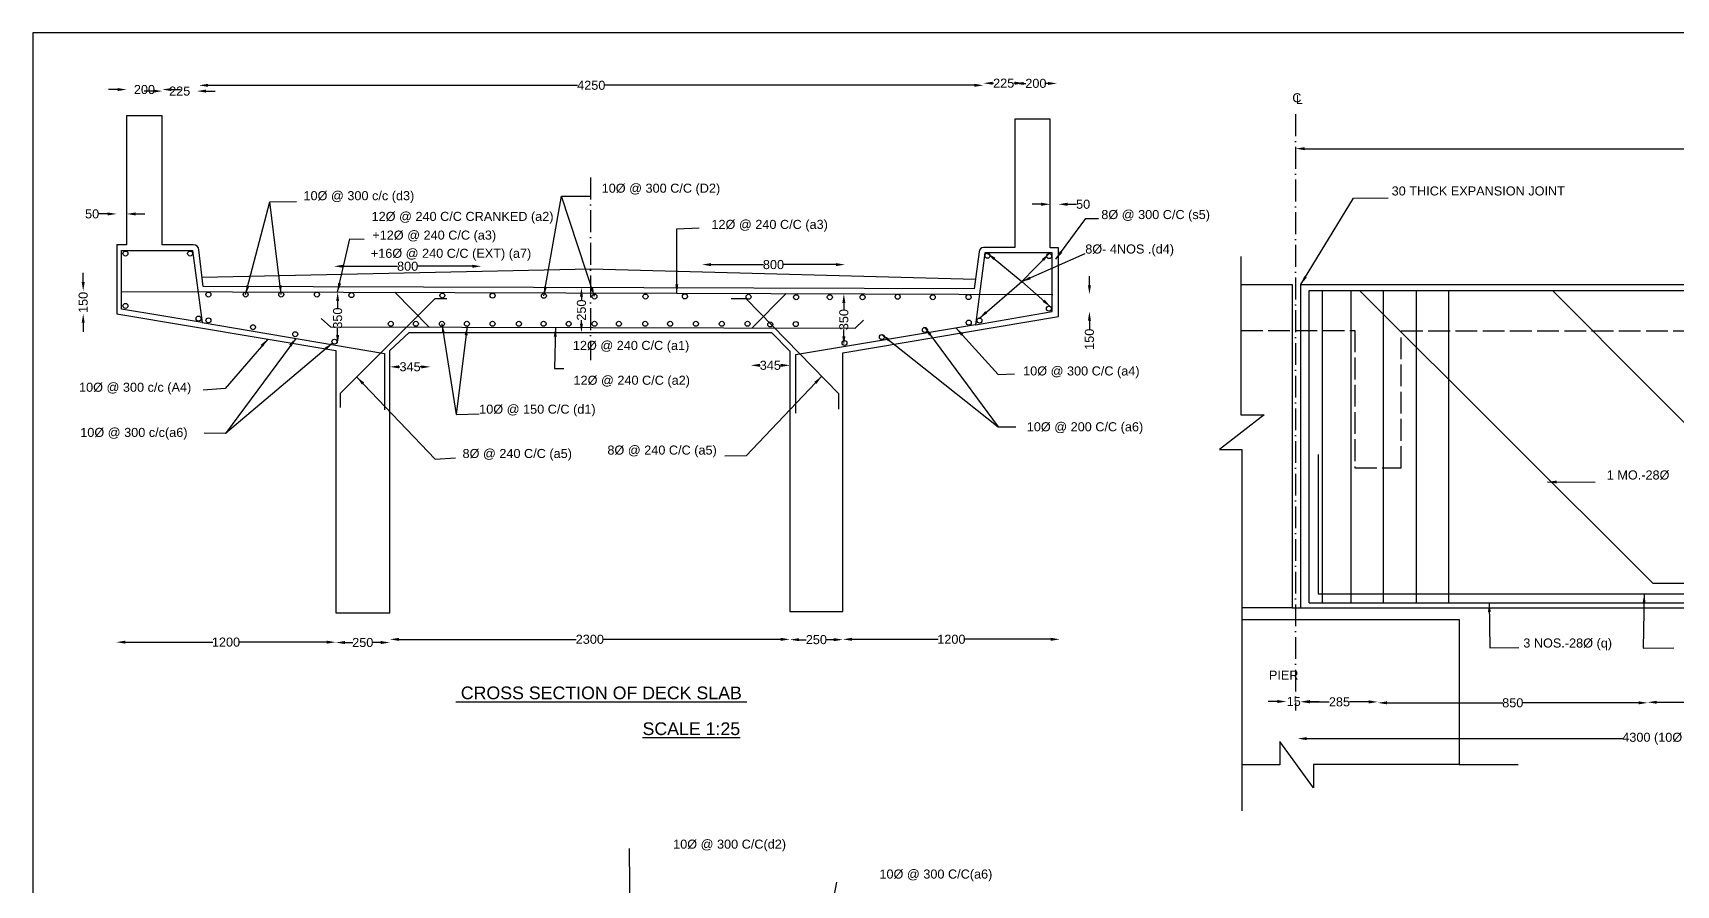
# Model space of a CAD drawing. Header units: millimetres. Extents: x -53221074 to -53151292, y 22125998 to 22211904.
# Drawn here: x -53221074 to -53212020, y 22135380 to 22140077 of the extents above; entities that cross this region are included whole.
import ezdxf

# ---------------------------------------------------------------- set-up
doc = ezdxf.new("R2010")
doc.units = ezdxf.units.MM
doc.header["$MEASUREMENT"] = 0
doc.linetypes.add('ACAD_ISO02W100', pattern=[15, 12, -3])
doc.linetypes.add('ACAD_ISO10W100', pattern=[18, 12, -3, 0, -3])
for name, color, linetype in [('DIMENSION', 7, 'Continuous'), ('DRAWING', 2, 'Continuous'), ('TEXT', 7, 'Continuous')]:
    doc.layers.add(name, color=color, linetype=linetype)
doc.styles.get("Standard").update_dxf_attribs({"font": 'arial.ttf', "height": 50})
doc.dimstyles.get("Standard").update_dxf_attribs({"dimtxt": 50, "dimasz": 50, "dimexe": 0.18, "dimexo": 0.0625, "dimgap": 0.09, "dimtad": 0, "dimdec": 0, "dimzin": 0, "dimdsep": 46, "dimtxsty": 'Standard', "dimcen": 0.09, "dimse1": 1, "dimse2": 1, "dimadec": 0, "dimazin": 0, "dimtfac": 1, "dimtdec": 0, "dimtofl": 0, "dimtmove": 0, "dimatfit": 3, "dimfxl": 1, "dimtolj": 1, "dimtzin": 0, "dimarcsym": 0})

# ---------------------------------------------------------------- blocks, each defined once
blk = doc.blocks.new('*D54')
at = {"layer": 'Defpoints', "color": 0}
for p in [(-53220360.9, 22139764.9), (-53220557.4, 22139619.8), (-53220360.9, 22139619.8)]:
    blk.add_point(p, dxfattribs=at)
at = {"layer": 'DIMENSION', "color": 0, "lineweight": -2}
for p, q in [((-53220607.4, 22139764.9), (-53220657.4, 22139764.9)), ((-53220310.9, 22139764.9), (-53220260.9, 22139764.9))]:
    blk.add_line(p, q, dxfattribs=at)
at = {"layer": 'DIMENSION', "color": 0}
for points in [[(-53220607.4, 22139773.3), (-53220607.4, 22139756.6), (-53220557.4, 22139764.9)], [(-53220310.9, 22139773.3), (-53220310.9, 22139756.6), (-53220360.9, 22139764.9)]]:
    blk.add_solid(points, dxfattribs=at)
at = {"layer": 'DIMENSION', "color": 0, "insert": (-53220459.2, 22139764.9), "char_height": 50, "attachment_point": 5}
blk.add_mtext('\\A1;200', dxfattribs=at)
blk = doc.blocks.new('*D55')
at = {"layer": 'Defpoints', "color": 0}
for p in [(-53220169.2, 22139756.3), (-53220360.9, 22138908.4), (-53220169.2, 22138900.9)]:
    blk.add_point(p, dxfattribs=at)
at = {"layer": 'DIMENSION', "color": 0, "lineweight": -2}
for p, q in [((-53220410.9, 22139756.3), (-53220460.9, 22139756.3)), ((-53220119.2, 22139756.3), (-53220069.2, 22139756.3))]:
    blk.add_line(p, q, dxfattribs=at)
at = {"layer": 'DIMENSION', "color": 0}
for points in [[(-53220410.9, 22139764.7), (-53220410.9, 22139748), (-53220360.9, 22139756.3)], [(-53220119.2, 22139764.7), (-53220119.2, 22139748), (-53220169.2, 22139756.3)]]:
    blk.add_solid(points, dxfattribs=at)
at = {"layer": 'DIMENSION', "color": 0, "insert": (-53220265.1, 22139756.3), "char_height": 50, "attachment_point": 5}
blk.add_mtext('\\A1;225', dxfattribs=at)
blk = doc.blocks.new('*D56')
at = {"layer": 'Defpoints', "color": 0}
for p in [(-53215836.2, 22139788.3), (-53215836.2, 22138893.6), (-53220158.7, 22138881)]:
    blk.add_point(p, dxfattribs=at)
at = {"layer": 'DIMENSION', "color": 0, "lineweight": -2}
for p, q in [((-53220108.7, 22139788.3), (-53218073.2, 22139788.3)), ((-53215886.2, 22139788.3), (-53217921.8, 22139788.3))]:
    blk.add_line(p, q, dxfattribs=at)
at = {"layer": 'DIMENSION', "color": 0}
for points in [[(-53220108.7, 22139796.7), (-53220108.7, 22139780), (-53220158.7, 22139788.3)], [(-53215886.2, 22139796.7), (-53215886.2, 22139780), (-53215836.2, 22139788.3)]]:
    blk.add_solid(points, dxfattribs=at)
at = {"layer": 'DIMENSION', "color": 0, "insert": (-53217997.5, 22139788.3), "char_height": 50, "attachment_point": 5}
blk.add_mtext('\\A1;4250', dxfattribs=at)
blk = doc.blocks.new('*D57')
at = {"layer": 'Defpoints', "color": 0}
for p in [(-53215614.1, 22139799.9), (-53215614.1, 22139799.9), (-53215836.2, 22139788.3)]:
    blk.add_point(p, dxfattribs=at)
at = {"layer": 'DIMENSION', "color": 0, "lineweight": -2}
for p, q in [((-53215786.2, 22139799.9), (-53215781.1, 22139799.9)), ((-53215664.1, 22139799.9), (-53215669.2, 22139799.9))]:
    blk.add_line(p, q, dxfattribs=at)
at = {"layer": 'DIMENSION', "color": 0}
for points in [[(-53215786.2, 22139808.2), (-53215786.2, 22139791.5), (-53215836.2, 22139799.9)], [(-53215664.1, 22139808.2), (-53215664.1, 22139791.5), (-53215614.1, 22139799.9)]]:
    blk.add_solid(points, dxfattribs=at)
at = {"layer": 'DIMENSION', "color": 0, "insert": (-53215725.2, 22139799.9), "char_height": 50, "attachment_point": 5}
blk.add_mtext('\\A1;225', dxfattribs=at)
blk = doc.blocks.new('*D58')
at = {"layer": 'Defpoints', "color": 0}
for p in [(-53215431.2, 22139798.7), (-53215664.3, 22139601.1), (-53215431.2, 22139602.6)]:
    blk.add_point(p, dxfattribs=at)
at = {"layer": 'DIMENSION', "color": 0, "lineweight": -2}
for p, q in [((-53215614.3, 22139798.7), (-53215603.4, 22139798.7)), ((-53215481.2, 22139798.7), (-53215492.1, 22139798.7))]:
    blk.add_line(p, q, dxfattribs=at)
at = {"layer": 'DIMENSION', "color": 0}
for points in [[(-53215614.3, 22139807), (-53215614.3, 22139790.3), (-53215664.3, 22139798.7)], [(-53215481.2, 22139807), (-53215481.2, 22139790.3), (-53215431.2, 22139798.7)]]:
    blk.add_solid(points, dxfattribs=at)
at = {"layer": 'DIMENSION', "color": 0, "insert": (-53215547.8, 22139798.7), "char_height": 50, "attachment_point": 5}
blk.add_mtext('\\A1;200', dxfattribs=at)
blk = doc.blocks.new('*D59')
at = {"layer": 'Defpoints', "color": 0}
for p in [(-53215423.2, 22139132.6), (-53215468.9, 22138892.8), (-53215423.2, 22138892.8)]:
    blk.add_point(p, dxfattribs=at)
at = {"layer": 'DIMENSION', "color": 0, "lineweight": -2}
for p, q in [((-53215518.9, 22139132.6), (-53215568.9, 22139132.6)), ((-53215373.2, 22139132.6), (-53215323.2, 22139132.6))]:
    blk.add_line(p, q, dxfattribs=at)
at = {"layer": 'DIMENSION', "color": 0}
for points in [[(-53215518.9, 22139141), (-53215518.9, 22139124.3), (-53215468.9, 22139132.6)], [(-53215373.2, 22139141), (-53215373.2, 22139124.3), (-53215423.2, 22139132.6)]]:
    blk.add_solid(points, dxfattribs=at)
at = {"layer": 'DIMENSION', "color": 0, "insert": (-53215287.4, 22139132.6), "char_height": 50, "attachment_point": 5}
blk.add_mtext('\\A1;50', dxfattribs=at)
blk = doc.blocks.new('*D60')
at = {"layer": 'Defpoints', "color": 0}
for p in [(-53215457.4, 22138635.8), (-53215457.4, 22138541.3), (-53215252.7, 22138541.3)]:
    blk.add_point(p, dxfattribs=at)
at = {"layer": 'DIMENSION', "color": 0, "lineweight": -2}
for p, q in [((-53215252.7, 22138685.8), (-53215252.7, 22138735.8)), ((-53215252.7, 22138491.3), (-53215252.7, 22138441.3))]:
    blk.add_line(p, q, dxfattribs=at)
at = {"layer": 'DIMENSION', "color": 0}
for points in [[(-53215261, 22138685.8), (-53215244.4, 22138685.8), (-53215252.7, 22138635.8)], [(-53215261, 22138491.3), (-53215244.4, 22138491.3), (-53215252.7, 22138541.3)]]:
    blk.add_solid(points, dxfattribs=at)
at = {"layer": 'DIMENSION', "color": 0, "insert": (-53215252.7, 22138388.4), "char_height": 50, "attachment_point": 5, "rotation": 90}
blk.add_mtext('\\A1;150', dxfattribs=at)
blk = doc.blocks.new('*D61')
at = {"layer": 'Defpoints', "color": 0}
for p in [(-53216605.7, 22138639.3), (-53216601.2, 22138639.3), (-53216602.1, 22138354.3)]:
    blk.add_point(p, dxfattribs=at)
at = {"layer": 'DIMENSION', "color": 0, "lineweight": -2}
for p, q in [((-53216605.7, 22138589.3), (-53216605.7, 22138552)), ((-53216605.7, 22138404.3), (-53216605.7, 22138441.6))]:
    blk.add_line(p, q, dxfattribs=at)
at = {"layer": 'DIMENSION', "color": 0}
for points in [[(-53216614, 22138589.3), (-53216597.4, 22138589.3), (-53216605.7, 22138639.3)], [(-53216614, 22138404.3), (-53216597.4, 22138404.3), (-53216605.7, 22138354.3)]]:
    blk.add_solid(points, dxfattribs=at)
at = {"layer": 'DIMENSION', "color": 0, "insert": (-53216605.7, 22138496.8), "char_height": 50, "attachment_point": 5, "rotation": 90}
blk.add_mtext('\\A1;350', dxfattribs=at)
blk = doc.blocks.new('*D62')
at = {"layer": 'Defpoints', "color": 0}
for p in [(-53217118.6, 22138249.5), (-53217118.6, 22138244.9), (-53216903, 22138253)]:
    blk.add_point(p, dxfattribs=at)
at = {"layer": 'DIMENSION', "color": 0, "lineweight": -2}
for p, q in [((-53217068.6, 22138244.9), (-53217066.3, 22138244.9)), ((-53216953, 22138244.9), (-53216955.3, 22138244.9))]:
    blk.add_line(p, q, dxfattribs=at)
at = {"layer": 'DIMENSION', "color": 0}
for points in [[(-53217068.6, 22138253.2), (-53217068.6, 22138236.5), (-53217118.6, 22138244.9)], [(-53216953, 22138253.2), (-53216953, 22138236.5), (-53216903, 22138244.9)]]:
    blk.add_solid(points, dxfattribs=at)
at = {"layer": 'DIMENSION', "color": 0, "insert": (-53217010.8, 22138244.9), "char_height": 50, "attachment_point": 5}
blk.add_mtext('\\A1;345', dxfattribs=at)
blk = doc.blocks.new('*D63')
at = {"layer": 'Defpoints', "color": 0}
for p in [(-53218054, 22138673.4), (-53218051.5, 22138673.4), (-53218054.8, 22138425.4)]:
    blk.add_point(p, dxfattribs=at)
at = {"layer": 'DIMENSION', "color": 0, "lineweight": -2}
for p, q in [((-53218051.5, 22138623.4), (-53218051.5, 22138605.1)), ((-53218051.5, 22138475.4), (-53218051.5, 22138493.8))]:
    blk.add_line(p, q, dxfattribs=at)
at = {"layer": 'DIMENSION', "color": 0}
for points in [[(-53218059.8, 22138623.4), (-53218043.2, 22138623.4), (-53218051.5, 22138673.4)], [(-53218059.8, 22138475.4), (-53218043.2, 22138475.4), (-53218051.5, 22138425.4)]]:
    blk.add_solid(points, dxfattribs=at)
at = {"layer": 'DIMENSION', "color": 0, "insert": (-53218051.5, 22138549.4), "char_height": 50, "attachment_point": 5, "rotation": 90}
blk.add_mtext('\\A1;250', dxfattribs=at)
blk = doc.blocks.new('*D64')
at = {"layer": 'Defpoints', "color": 0}
for p in [(-53217387.5, 22138800), (-53217387.5, 22138798.7), (-53216599.6, 22138802.6)]:
    blk.add_point(p, dxfattribs=at)
at = {"layer": 'DIMENSION', "color": 0, "lineweight": -2}
for p, q in [((-53217337.5, 22138800), (-53217048.8, 22138800)), ((-53216649.6, 22138800), (-53216938.3, 22138800))]:
    blk.add_line(p, q, dxfattribs=at)
at = {"layer": 'DIMENSION', "color": 0}
for points in [[(-53217337.5, 22138808.3), (-53217337.5, 22138791.7), (-53217387.5, 22138800)], [(-53216649.6, 22138808.3), (-53216649.6, 22138791.7), (-53216599.6, 22138800)]]:
    blk.add_solid(points, dxfattribs=at)
at = {"layer": 'DIMENSION', "color": 0, "insert": (-53216993.5, 22138800), "char_height": 50, "attachment_point": 5}
blk.add_mtext('\\A1;800', dxfattribs=at)
blk = doc.blocks.new('*D65')
at = {"layer": 'Defpoints', "color": 0}
for p in [(-53219107.6, 22138231.3), (-53218884, 22138236.5), (-53218884, 22138235.2)]:
    blk.add_point(p, dxfattribs=at)
at = {"layer": 'DIMENSION', "color": 0, "lineweight": -2}
for p, q in [((-53219057.6, 22138236.5), (-53219051.3, 22138236.5)), ((-53218934, 22138236.5), (-53218940.3, 22138236.5))]:
    blk.add_line(p, q, dxfattribs=at)
at = {"layer": 'DIMENSION', "color": 0}
for points in [[(-53219057.6, 22138244.8), (-53219057.6, 22138228.1), (-53219107.6, 22138236.5)], [(-53218934, 22138244.8), (-53218934, 22138228.1), (-53218884, 22138236.5)]]:
    blk.add_solid(points, dxfattribs=at)
at = {"layer": 'DIMENSION', "color": 0, "insert": (-53218995.8, 22138236.5), "char_height": 50, "attachment_point": 5}
blk.add_mtext('\\A1;345', dxfattribs=at)
blk = doc.blocks.new('*D66')
at = {"layer": 'Defpoints', "color": 0}
for p in [(-53219411.3, 22138648.6), (-53219394.8, 22138648.6), (-53219412.3, 22138361.6)]:
    blk.add_point(p, dxfattribs=at)
at = {"layer": 'DIMENSION', "color": 0, "lineweight": -2}
for p, q in [((-53219394.8, 22138598.6), (-53219394.8, 22138560.3)), ((-53219394.8, 22138411.6), (-53219394.8, 22138449.9))]:
    blk.add_line(p, q, dxfattribs=at)
at = {"layer": 'DIMENSION', "color": 0}
for points in [[(-53219403.1, 22138598.6), (-53219386.4, 22138598.6), (-53219394.8, 22138648.6)], [(-53219403.1, 22138411.6), (-53219386.4, 22138411.6), (-53219394.8, 22138361.6)]]:
    blk.add_solid(points, dxfattribs=at)
at = {"layer": 'DIMENSION', "color": 0, "insert": (-53219394.8, 22138505.1), "char_height": 50, "attachment_point": 5, "rotation": 90}
blk.add_mtext('\\A1;350', dxfattribs=at)
blk = doc.blocks.new('*D67')
at = {"layer": 'Defpoints', "color": 0}
for p in [(-53219415.2, 22138773.8), (-53218603.3, 22138790.9), (-53218603.3, 22138785.2)]:
    blk.add_point(p, dxfattribs=at)
at = {"layer": 'DIMENSION', "color": 0, "lineweight": -2}
for p, q in [((-53219365.2, 22138790.9), (-53219064.5, 22138790.9)), ((-53218653.3, 22138790.9), (-53218954, 22138790.9))]:
    blk.add_line(p, q, dxfattribs=at)
at = {"layer": 'DIMENSION', "color": 0}
for points in [[(-53219365.2, 22138799.2), (-53219365.2, 22138782.5), (-53219415.2, 22138790.9)], [(-53218653.3, 22138799.2), (-53218653.3, 22138782.5), (-53218603.3, 22138790.9)]]:
    blk.add_solid(points, dxfattribs=at)
at = {"layer": 'DIMENSION', "color": 0, "insert": (-53219009.2, 22138790.9), "char_height": 50, "attachment_point": 5}
blk.add_mtext('\\A1;800', dxfattribs=at)
blk = doc.blocks.new('*D68')
at = {"layer": 'Defpoints', "color": 0}
for p in [(-53220611.7, 22139079.4), (-53220611.7, 22138909.8), (-53220557.4, 22138909.8)]:
    blk.add_point(p, dxfattribs=at)
at = {"layer": 'DIMENSION', "color": 0, "lineweight": -2}
for p, q in [((-53220661.7, 22139079.4), (-53220711.7, 22139079.4)), ((-53220507.4, 22139079.4), (-53220457.4, 22139079.4))]:
    blk.add_line(p, q, dxfattribs=at)
at = {"layer": 'DIMENSION', "color": 0}
for points in [[(-53220661.7, 22139087.7), (-53220661.7, 22139071.1), (-53220611.7, 22139079.4)], [(-53220507.4, 22139087.7), (-53220507.4, 22139071.1), (-53220557.4, 22139079.4)]]:
    blk.add_solid(points, dxfattribs=at)
at = {"layer": 'DIMENSION', "color": 0, "insert": (-53220747.5, 22139079.4), "char_height": 50, "attachment_point": 5}
blk.add_mtext('\\A1;50', dxfattribs=at)
blk = doc.blocks.new('*D69')
at = {"layer": 'Defpoints', "color": 0}
for p in [(-53220796.7, 22138654.1), (-53220611.7, 22138654.1), (-53220611.7, 22138529.3)]:
    blk.add_point(p, dxfattribs=at)
at = {"layer": 'DIMENSION', "color": 0, "lineweight": -2}
for p, q in [((-53220796.7, 22138704.1), (-53220796.7, 22138754.1)), ((-53220796.7, 22138479.3), (-53220796.7, 22138429.3))]:
    blk.add_line(p, q, dxfattribs=at)
at = {"layer": 'DIMENSION', "color": 0}
for points in [[(-53220805.1, 22138704.1), (-53220788.4, 22138704.1), (-53220796.7, 22138654.1)], [(-53220805.1, 22138479.3), (-53220788.4, 22138479.3), (-53220796.7, 22138529.3)]]:
    blk.add_solid(points, dxfattribs=at)
at = {"layer": 'DIMENSION', "color": 0, "insert": (-53220796.7, 22138591.7), "char_height": 50, "attachment_point": 5, "rotation": 90}
blk.add_mtext('\\A1;150', dxfattribs=at)
blk = doc.blocks.new('*D70')
at = {"layer": 'Defpoints', "color": 0}
for p in [(-53220614.7, 22136881.5), (-53219405.1, 22136881.5), (-53220614.7, 22136719)]:
    blk.add_point(p, dxfattribs=at)
at = {"layer": 'DIMENSION', "color": 0, "lineweight": -2}
for p, q in [((-53220564.7, 22136719), (-53220082.2, 22136719)), ((-53219455.1, 22136719), (-53219937.6, 22136719))]:
    blk.add_line(p, q, dxfattribs=at)
at = {"layer": 'DIMENSION', "color": 0}
for points in [[(-53220564.7, 22136727.4), (-53220564.7, 22136710.7), (-53220614.7, 22136719)], [(-53219455.1, 22136727.4), (-53219455.1, 22136710.7), (-53219405.1, 22136719)]]:
    blk.add_solid(points, dxfattribs=at)
at = {"layer": 'DIMENSION', "color": 0, "insert": (-53220009.9, 22136719), "char_height": 50, "attachment_point": 5}
blk.add_mtext('\\A1;1200', dxfattribs=at)
blk = doc.blocks.new('*D71')
at = {"layer": 'Defpoints', "color": 0}
for p in [(-53219405.1, 22136881.5), (-53219107.6, 22136881.5), (-53219107.6, 22136717)]:
    blk.add_point(p, dxfattribs=at)
at = {"layer": 'DIMENSION', "color": 0, "lineweight": -2}
for p, q in [((-53219355.1, 22136717), (-53219312, 22136717)), ((-53219157.6, 22136717), (-53219200.7, 22136717))]:
    blk.add_line(p, q, dxfattribs=at)
at = {"layer": 'DIMENSION', "color": 0}
for points in [[(-53219355.1, 22136725.4), (-53219355.1, 22136708.7), (-53219405.1, 22136717)], [(-53219157.6, 22136725.4), (-53219157.6, 22136708.7), (-53219107.6, 22136717)]]:
    blk.add_solid(points, dxfattribs=at)
at = {"layer": 'DIMENSION', "color": 0, "insert": (-53219256.4, 22136717), "char_height": 50, "attachment_point": 5}
blk.add_mtext('\\A1;250', dxfattribs=at)
blk = doc.blocks.new('*D72')
at = {"layer": 'Defpoints', "color": 0}
for p in [(-53219107.6, 22136881.5), (-53216903, 22136881.5), (-53216903, 22136734.6)]:
    blk.add_point(p, dxfattribs=at)
at = {"layer": 'DIMENSION', "color": 0, "lineweight": -2}
for p, q in [((-53219057.6, 22136734.6), (-53218080.4, 22136734.6)), ((-53216953, 22136734.6), (-53217930.2, 22136734.6))]:
    blk.add_line(p, q, dxfattribs=at)
at = {"layer": 'DIMENSION', "color": 0}
for points in [[(-53219057.6, 22136742.9), (-53219057.6, 22136726.2), (-53219107.6, 22136734.6)], [(-53216953, 22136742.9), (-53216953, 22136726.2), (-53216903, 22136734.6)]]:
    blk.add_solid(points, dxfattribs=at)
at = {"layer": 'DIMENSION', "color": 0, "insert": (-53218005.3, 22136734.6), "char_height": 50, "attachment_point": 5}
blk.add_mtext('\\A1;2300', dxfattribs=at)
blk = doc.blocks.new('*D73')
at = {"layer": 'Defpoints', "color": 0}
for p in [(-53216903, 22136881.5), (-53216611.3, 22136887.7), (-53216611.3, 22136732.8)]:
    blk.add_point(p, dxfattribs=at)
at = {"layer": 'DIMENSION', "color": 0, "lineweight": -2}
for p, q in [((-53216853, 22136732.8), (-53216812.8, 22136732.8)), ((-53216661.3, 22136732.8), (-53216701.5, 22136732.8))]:
    blk.add_line(p, q, dxfattribs=at)
at = {"layer": 'DIMENSION', "color": 0}
for points in [[(-53216853, 22136741.2), (-53216853, 22136724.5), (-53216903, 22136732.8)], [(-53216661.3, 22136741.2), (-53216661.3, 22136724.5), (-53216611.3, 22136732.8)]]:
    blk.add_solid(points, dxfattribs=at)
at = {"layer": 'DIMENSION', "color": 0, "insert": (-53216757.2, 22136732.8), "char_height": 50, "attachment_point": 5}
blk.add_mtext('\\A1;250', dxfattribs=at)
blk = doc.blocks.new('*D74')
at = {"layer": 'Defpoints', "color": 0}
for p in [(-53216611.3, 22136732.8), (-53215415.4, 22136752.6), (-53215415.4, 22136734.8)]:
    blk.add_point(p, dxfattribs=at)
at = {"layer": 'DIMENSION', "color": 0, "lineweight": -2}
for p, q in [((-53216561.3, 22136734.8), (-53216085.7, 22136734.8)), ((-53215465.4, 22136734.8), (-53215941.1, 22136734.8))]:
    blk.add_line(p, q, dxfattribs=at)
at = {"layer": 'DIMENSION', "color": 0}
for points in [[(-53216561.3, 22136743.1), (-53216561.3, 22136726.4), (-53216611.3, 22136734.8)], [(-53215465.4, 22136743.1), (-53215465.4, 22136726.4), (-53215415.4, 22136734.8)]]:
    blk.add_solid(points, dxfattribs=at)
at = {"layer": 'DIMENSION', "color": 0, "insert": (-53216013.4, 22136734.8), "char_height": 50, "attachment_point": 5}
blk.add_mtext('\\A1;1200', dxfattribs=at)
blk = doc.blocks.new('*D75')
at = {"layer": 'Defpoints', "color": 0}
for p in [(-53214116.8, 22139442.8), (-53204966.1, 22139439.1), (-53204966.1, 22139439.1)]:
    blk.add_point(p, dxfattribs=at)
at = {"layer": 'DIMENSION', "color": 0, "lineweight": -2}
for p, q in [((-53214066.8, 22139439.1), (-53209633.2, 22139439.1)), ((-53205016.1, 22139439.1), (-53209449.7, 22139439.1))]:
    blk.add_line(p, q, dxfattribs=at)
at = {"layer": 'DIMENSION', "color": 0}
for points in [[(-53214066.8, 22139447.4), (-53214066.8, 22139430.7), (-53214116.8, 22139439.1)], [(-53205016.1, 22139447.4), (-53205016.1, 22139430.7), (-53204966.1, 22139439.1)]]:
    blk.add_solid(points, dxfattribs=at)
at = {"layer": 'DIMENSION', "color": 0, "insert": (-53209541.4, 22139439.1), "char_height": 50, "attachment_point": 5}
blk.add_mtext('\\A1;16000', dxfattribs=at)
blk = doc.blocks.new('*D79')
at = {"layer": 'Defpoints', "color": 0}
for p in [(-53214105.5, 22136194.3), (-53214105.5, 22136187.4), (-53208904.8, 22136196.9)]:
    blk.add_point(p, dxfattribs=at)
at = {"layer": 'DIMENSION', "color": 0, "lineweight": -2}
for p, q in [((-53214055.5, 22136187.4), (-53212315.4, 22136187.4)), ((-53208954.8, 22136187.4), (-53210694.9, 22136187.4))]:
    blk.add_line(p, q, dxfattribs=at)
at = {"layer": 'DIMENSION', "color": 0}
for points in [[(-53214055.5, 22136195.8), (-53214055.5, 22136179.1), (-53214105.5, 22136187.4)], [(-53208954.8, 22136195.8), (-53208954.8, 22136179.1), (-53208904.8, 22136187.4)]]:
    blk.add_solid(points, dxfattribs=at)
at = {"layer": 'DIMENSION', "color": 0, "insert": (-53211505.1, 22136187.4), "char_height": 50, "attachment_point": 5}
blk.add_mtext('\\A1;4300 (10Ø 4-LEGGED STIRRUPES @200 C/C)(S1)', dxfattribs=at)
blk = doc.blocks.new('*D80')
at = {"layer": 'Defpoints', "color": 0}
for p in [(-53214167.5, 22136391.8), (-53214167.5, 22136388.9), (-53214086.8, 22136388.4)]:
    blk.add_point(p, dxfattribs=at)
at = {"layer": 'DIMENSION', "color": 0, "lineweight": -2}
for p, q in [((-53214217.5, 22136391.8), (-53214267.5, 22136391.8)), ((-53214036.8, 22136391.8), (-53213986.8, 22136391.8))]:
    blk.add_line(p, q, dxfattribs=at)
at = {"layer": 'DIMENSION', "color": 0}
for points in [[(-53214217.5, 22136400.2), (-53214217.5, 22136383.5), (-53214167.5, 22136391.8)], [(-53214036.8, 22136400.2), (-53214036.8, 22136383.5), (-53214086.8, 22136391.8)]]:
    blk.add_solid(points, dxfattribs=at)
at = {"layer": 'DIMENSION', "color": 0, "insert": (-53214127.2, 22136391.8), "char_height": 50, "attachment_point": 5}
blk.add_mtext('\\A1;15', dxfattribs=at)
blk = doc.blocks.new('*D81')
at = {"layer": 'Defpoints', "color": 0}
for p in [(-53214086.8, 22136391.8), (-53213663.5, 22136389.8), (-53213663.5, 22136386.8)]:
    blk.add_point(p, dxfattribs=at)
at = {"layer": 'DIMENSION', "color": 0, "lineweight": -2}
for p, q in [((-53214036.8, 22136389.8), (-53213931.1, 22136389.8)), ((-53213713.5, 22136389.8), (-53213819.2, 22136389.8))]:
    blk.add_line(p, q, dxfattribs=at)
at = {"layer": 'DIMENSION', "color": 0}
for points in [[(-53214036.8, 22136398.2), (-53214036.8, 22136381.5), (-53214086.8, 22136389.8)], [(-53213713.5, 22136398.2), (-53213713.5, 22136381.5), (-53213663.5, 22136389.8)]]:
    blk.add_solid(points, dxfattribs=at)
at = {"layer": 'DIMENSION', "color": 0, "insert": (-53213875.2, 22136389.8), "char_height": 50, "attachment_point": 5}
blk.add_mtext('\\A1;285', dxfattribs=at)
blk = doc.blocks.new('*D82')
at = {"layer": 'Defpoints', "color": 0}
for p in [(-53213663.5, 22136386.8), (-53212176.8, 22136391.7), (-53212176.8, 22136384.6)]:
    blk.add_point(p, dxfattribs=at)
at = {"layer": 'DIMENSION', "color": 0, "lineweight": -2}
for p, q in [((-53213613.5, 22136384.6), (-53212975.5, 22136384.6)), ((-53212226.8, 22136384.6), (-53212864.9, 22136384.6))]:
    blk.add_line(p, q, dxfattribs=at)
at = {"layer": 'DIMENSION', "color": 0}
for points in [[(-53213613.5, 22136393), (-53213613.5, 22136376.3), (-53213663.5, 22136384.6)], [(-53212226.8, 22136393), (-53212226.8, 22136376.3), (-53212176.8, 22136384.6)]]:
    blk.add_solid(points, dxfattribs=at)
at = {"layer": 'DIMENSION', "color": 0, "insert": (-53212920.2, 22136384.6), "char_height": 50, "attachment_point": 5}
blk.add_mtext('\\A1;850', dxfattribs=at)
blk = doc.blocks.new('*D83')
at = {"layer": 'Defpoints', "color": 0}
for p in [(-53212176.8, 22136384.6), (-53211119.8, 22136387.7), (-53211119.8, 22136387.7)]:
    blk.add_point(p, dxfattribs=at)
at = {"layer": 'DIMENSION', "color": 0, "lineweight": -2}
for p, q in [((-53212126.8, 22136387.7), (-53211720.6, 22136387.7)), ((-53211169.8, 22136387.7), (-53211576, 22136387.7))]:
    blk.add_line(p, q, dxfattribs=at)
at = {"layer": 'DIMENSION', "color": 0}
for points in [[(-53212126.8, 22136396.1), (-53212126.8, 22136379.4), (-53212176.8, 22136387.7)], [(-53211169.8, 22136396.1), (-53211169.8, 22136379.4), (-53211119.8, 22136387.7)]]:
    blk.add_solid(points, dxfattribs=at)
at = {"layer": 'DIMENSION', "color": 0, "insert": (-53211648.3, 22136387.7), "char_height": 50, "attachment_point": 5}
blk.add_mtext('\\A1;1000', dxfattribs=at)

msp = doc.modelspace()

# ---------------------------------------------------------------- linework, layer by layer
at = {"layer": 'DIMENSION', "color": 0}
msp.add_lwpolyline([(-53199055.4, 22140077.5), (-53221074, 22140077.5), (-53221074, 22125997.8), (-53199055.4, 22125997.8)], close=True, dxfattribs=at)
at = {"layer": 'DRAWING', "color": 0}
msp.add_lwpolyline([(-53220611.7, 22138910.1), (-53220611.7, 22138529.3), (-53219405.1, 22138327.2), (-53219405.1, 22136881.5), (-53219107.6, 22136881.5), (-53219107.6, 22138326.6), (-53219000.1, 22138425.4), (-53217003.6, 22138425.4), (-53216903, 22138322.4), (-53216903, 22136887.7), (-53216611.3, 22136887.7), (-53216611.3, 22138313.8), (-53215423.2, 22138514.4), (-53215423.2, 22138892.8), (-53215468.9, 22138892.8), (-53215468.9, 22139601.1), (-53215664.3, 22139601.1), (-53215664.3, 22138893.6), (-53215836.2, 22138893.6, 0.399375), (-53215859.8, 22138871.2), (-53215887.4, 22138666.8), (-53220136.2, 22138679.7), (-53220158.7, 22138881, 0.389542), (-53220190.3, 22138908.4), (-53220360.9, 22138908.4), (-53220360.9, 22139619.8), (-53220557.4, 22139619.8), (-53220557.4, 22138909.8), (-53220611.7, 22138909.8)], format="xyb", dxfattribs=at)
at = {"layer": 'DRAWING', "color": 0, "linetype": 'ACAD_ISO10W100', "ltscale": 10}
for points in [[(-53214116.8, 22139628.7), (-53214116.8, 22136342.7)], [(-53218002.3, 22139279.7), (-53218002.3, 22138274.2)]]:
    msp.add_lwpolyline(points, dxfattribs=at)
at = {"layer": 'DRAWING', "color": 0}
for points in [[(-53220585.2, 22138554.8), (-53220585.2, 22138878.5), (-53220193.6, 22138878.5), (-53220141.5, 22138481.6), (-53220585.2, 22138554.8)], [(-53215457.4, 22138541.3), (-53215457.4, 22138865.4), (-53215829.5, 22138865.4), (-53215880.9, 22138468.4), (-53215457.4, 22138541.3)], [(-53214417.7, 22138845.5), (-53214417.7, 22137971.7), (-53214289.5, 22137971.7), (-53214535.4, 22137781.7), (-53214412.5, 22137781.7), (-53214412.5, 22135788.5)], [(-53220141.8, 22138730.1), (-53218000.7, 22138777.3), (-53215880.3, 22138719.6)], [(-53220585.2, 22138652.6), (-53217526.1, 22138642.1), (-53215454.9, 22138635.8)], [(-53218889.5, 22138453.9), (-53219079.1, 22138647.5)], [(-53217112.4, 22138449.3), (-53216923.9, 22138640.3)], [(-53214417.7, 22138690.1), (-53214136.2, 22138690.1), (-53214136.2, 22136908), (-53214412.5, 22136908)], [(-53214088.3, 22136908), (-53214088.3, 22138690.1), (-53205380.2, 22138690.1)], [(-53214042.1, 22136935.1), (-53214042.1, 22138657.2), (-53205380.2, 22138657.2)], [(-53213967.7, 22136935.1), (-53213967.7, 22138657.2)], [(-53213812.6, 22138657.2), (-53213812.6, 22136935.1)], [(-53213765.3, 22138657.2), (-53212148.2, 22137045), (-53205380.2, 22137045)], [(-53213632.9, 22136935.1), (-53213632.9, 22138657.2)], [(-53213451.4, 22136935.1), (-53213451.4, 22138657.2)], [(-53213272.5, 22136935.1), (-53213272.5, 22138657.2)], [(-53211094.6, 22137045), (-53212702.2, 22138657.2)], [(-53219378.2, 22138011.9), (-53219378.2, 22138091.4), (-53218857.4, 22138612.4), (-53218792.5, 22138612.4)], [(-53216634, 22138004.2), (-53216634, 22138088.3), (-53217144.3, 22138611.2), (-53217226.7, 22138611.2)], [(-53220141.5, 22138481.6), (-53219135.8, 22138310), (-53219135.8, 22138000.1)], [(-53216497.3, 22138493.1), (-53216546.1, 22138447.9), (-53219432.5, 22138455.3), (-53219485.7, 22138503.9)], [(-53215880.9, 22138468.4), (-53216873, 22138302.3), (-53216873, 22137981.7)], [(-53213993.2, 22137753.4), (-53213993.2, 22136986.1), (-53205380.2, 22136986.1)], [(-53214136.2, 22136908), (-53205380.2, 22136908), (-53205380.2, 22136753.4)], [(-53214042.1, 22136935.1), (-53205380.2, 22136935.1)], [(-53214412.5, 22136844.7), (-53213215, 22136844.7), (-53213215, 22136045.2), (-53212890.1, 22136045.2)], [(-53213215, 22136045.2), (-53214019, 22136045.2), (-53214019, 22135916.7), (-53214203.4, 22136171.8), (-53214203.4, 22136042.9), (-53214412.5, 22136042.9)]]:
    msp.add_lwpolyline(points, dxfattribs=at)
at = {"layer": 'DRAWING', "color": 0, "linetype": 'ACAD_ISO02W100', "ltscale": 10}
msp.add_lwpolyline([(-53214417.7, 22138437.2), (-53213789.8, 22138437.2), (-53213789.8, 22137679.2), (-53213535.8, 22137679.2), (-53213535.8, 22138435.3), (-53207673.2, 22138435.3), (-53207673.2, 22137693.9), (-53207431.4, 22137693.9), (-53207431.4, 22138438.6), (-53205380.2, 22138438.6)], dxfattribs=at)
at = {"layer": 'DRAWING', "color": 0}
for centre in [(-53220563.8, 22138861), (-53220207.5, 22138861), (-53215814.7, 22138849.2), (-53215474.6, 22138847.1), (-53220106.9, 22138635.2), (-53219901.6, 22138635.2), (-53219705.6, 22138635.2), (-53219509, 22138635.2), (-53219318.8, 22138631.7), (-53218818.1, 22138629.6), (-53218541, 22138628.9), (-53218258.5, 22138628.2), (-53217979.9, 22138624), (-53217698.6, 22138624), (-53217481.4, 22138624.7), (-53217131, 22138622.5), (-53216869, 22138620.4), (-53216683, 22138620.4), (-53216502.4, 22138620.4), (-53216309.3, 22138623.2), (-53216116.2, 22138620.4), (-53215918.4, 22138621.1), (-53220563.8, 22138572.8), (-53215476.1, 22138557.3), (-53220160.9, 22138502.3), (-53220106.4, 22138492.8), (-53219861.2, 22138455.1), (-53219101.8, 22138473.9), (-53218963.8, 22138473.9), (-53218820.4, 22138473.9), (-53218682.9, 22138473.9), (-53218541.3, 22138473.9), (-53218396.1, 22138473.9), (-53218259.9, 22138473.9), (-53218121.9, 22138473.9), (-53217979.4, 22138473.9), (-53217845.4, 22138473.9), (-53217700.2, 22138473.9), (-53217563.1, 22138473.9), (-53217420.6, 22138473.9), (-53217278.1, 22138473.9), (-53217136.5, 22138473.9), (-53217011.2, 22138470.1), (-53216870.8, 22138472.2), (-53216159.3, 22138439.9), (-53215917.6, 22138480.3), (-53215858.7, 22138491.3), (-53219628.2, 22138416.6), (-53219412.3, 22138375.4), (-53216602.1, 22138368.1), (-53216396.1, 22138400.9)]:
    msp.add_circle(centre, 13.8, dxfattribs=at)

# ---------------------------------------------------------------- texts
at = {"layer": 'DRAWING'}
for s, p in [('C', (-53214135, 22139694.6)), ('L', (-53214115.7, 22139684.7))]:
    msp.add_text(s, height=50, dxfattribs=at).set_placement(p)
at = {"layer": 'DRAWING', "color": 0}
for s, p in [('%%U CROSS SECTION OF DECK SLAB ', (-53218743.4, 22136404.6)), ('%%USCALE 1:25', (-53217715, 22136207))]:
    msp.add_text(s, height=70, dxfattribs=at).set_placement(p)
at = {"layer": 'TEXT', "color": 0}
for s, p in [('10Ø @ 300 c/c (d3)', (-53219583, 22139155)), ('10Ø @ 300 C/C (D2)', (-53217940.1, 22139196.3)), ('30 THICK EXPANSION JOINT', (-53213587.6, 22139181.1)), ('12Ø @ 240 C/C CRANKED (a2)', (-53219207.8, 22139040.8)), ('8Ø @ 300 C/C (s5)', (-53215187.3, 22139051)), ('+12Ø @ 240 C/C (a3)', (-53219203.9, 22138937.7)), ('12Ø @ 240 C/C (a3)', (-53217335.3, 22138996.7)), ('8Ø- 4NOS .(d4)', (-53215275.7, 22138861.2)), ('+16Ø @ 240 C/C (EXT) (a7)', (-53219212.1, 22138837.5)), ('12Ø @ 240 C/C (a1)', (-53218098.8, 22138329.7)), ('12Ø @ 240 C/C (a2)', (-53218095.2, 22138137.7)), ('10Ø @ 300 C/C (a4)', (-53215618, 22138189)), ('10Ø @ 300 c/c (A4)', (-53220819.6, 22138099.2)), ('10Ø @ 150 C/C (d1)', (-53218614.9, 22137978.3)), ('10Ø @ 300 c/c(a6)', (-53220812.9, 22137850.2)), ('10Ø @ 200 C/C (a6)', (-53215597.9, 22137881.3)), ('8Ø @ 240 C/C (a5)', (-53218706.6, 22137734)), ('8Ø @ 240 C/C (a5)', (-53217908.5, 22137752.8)), ('1 MO.-28Ø', (-53212402.4, 22137615.6)), ('3 NOS.-28Ø (q)', (-53212862.3, 22136689.3)), ('PIER', (-53214263.9, 22136512.5)), ('10Ø @ 300 C/C(d2)', (-53217546.3, 22135580.8)), ('10Ø @ 300 C/C(a6)', (-53216409.7, 22135415.9))]:
    msp.add_text(s, height=50, dxfattribs=at).set_placement(p)

# ---------------------------------------------------------------- dimensions: what is measured, and where the dimension line sits
at = {"layer": 'DIMENSION', "color": 0}
for base, p1, p2, text, picture, middle in [((-53215836.2, 22139788.3), (-53220158.7, 22138881), (-53215836.2, 22138893.6), '4250', '*D56', (-53217997.5, 22139788.3)), ((-53215614.1, 22139799.9), (-53215836.2, 22139788.3), (-53215614.1, 22139799.9), '225', '*D57', (-53215725.2, 22139799.9)), ((-53215431.2, 22139798.7), (-53215664.3, 22139601.1), (-53215431.2, 22139602.6), '200', '*D58', (-53215547.8, 22139798.7)), ((-53220360.9, 22139764.9), (-53220557.4, 22139619.8), (-53220360.9, 22139619.8), '200', '*D54', (-53220459.2, 22139764.9)), ((-53220169.2, 22139756.3), (-53220360.9, 22138908.4), (-53220169.2, 22138900.9), '225', '*D55', (-53220265.1, 22139756.3)), ((-53204966.1, 22139439.1), (-53214116.8, 22139442.8), (-53204966.1, 22139439.1), '16000', '*D75', (-53209541.4, 22139439.1)), ((-53215423.2, 22139132.6), (-53215468.9, 22138892.8), (-53215423.2, 22138892.8), '50', '*D59', (-53215287.4, 22139132.6)), ((-53220611.7, 22139079.4), (-53220557.4, 22138909.8), (-53220611.7, 22138909.8), '50', '*D68', (-53220747.5, 22139079.4)), ((-53218603.3, 22138790.9), (-53219415.2, 22138773.8), (-53218603.3, 22138785.2), '800', '*D67', (-53219009.2, 22138790.9)), ((-53217387.5, 22138800), (-53216599.6, 22138802.6), (-53217387.5, 22138798.7), '800', '*D64', (-53216993.5, 22138800)), ((-53218884, 22138236.5), (-53219107.6, 22138231.3), (-53218884, 22138235.2), '345', '*D65', (-53218995.8, 22138236.5)), ((-53217118.6, 22138244.9), (-53216903, 22138253), (-53217118.6, 22138249.5), '345', '*D62', (-53217010.8, 22138244.9)), ((-53220614.7, 22136719), (-53219405.1, 22136881.5), (-53220614.7, 22136881.5), '1200', '*D70', (-53220009.9, 22136719)), ((-53219107.6, 22136717), (-53219405.1, 22136881.5), (-53219107.6, 22136881.5), '250', '*D71', (-53219256.4, 22136717)), ((-53216903, 22136734.6), (-53219107.6, 22136881.5), (-53216903, 22136881.5), '2300', '*D72', (-53218005.3, 22136734.6)), ((-53216611.3, 22136732.8), (-53216903, 22136881.5), (-53216611.3, 22136887.7), '250', '*D73', (-53216757.2, 22136732.8)), ((-53215415.4, 22136734.8), (-53216611.3, 22136732.8), (-53215415.4, 22136752.6), '1200', '*D74', (-53216013.4, 22136734.8)), ((-53214167.5, 22136391.8), (-53214086.8, 22136388.4), (-53214167.5, 22136388.9), '15', '*D80', (-53214127.2, 22136391.8)), ((-53214105.5, 22136187.4), (-53208904.8, 22136196.9), (-53214105.5, 22136194.3), '4300 (10Ø 4-LEGGED STIRRUPES @200 C/C)(S1)', '*D79', (-53211505.1, 22136187.4)), ((-53213663.5, 22136389.8), (-53214086.8, 22136391.8), (-53213663.5, 22136386.8), '285', '*D81', (-53213875.2, 22136389.8)), ((-53212176.8, 22136384.6), (-53213663.5, 22136386.8), (-53212176.8, 22136391.7), '850', '*D82', (-53212920.2, 22136384.6)), ((-53211119.8, 22136387.7), (-53212176.8, 22136384.6), (-53211119.8, 22136387.7), '1000', '*D83', (-53211648.3, 22136387.7))]:
    dim = msp.add_linear_dim(base=base, p1=p1, p2=p2, text=text, dimstyle='Standard', dxfattribs=at)
    dim.commit()
    dim.dimension.update_dxf_attribs({"geometry": picture, "text_midpoint": middle})
for base, p1, p2, text, picture, middle in [((-53220796.7, 22138654.1), (-53220611.7, 22138529.3), (-53220611.7, 22138654.1), '150', '*D69', (-53220796.7, 22138591.7)), ((-53215252.7, 22138541.3), (-53215457.4, 22138635.8), (-53215457.4, 22138541.3), '150', '*D60', (-53215252.7, 22138388.4)), ((-53219394.8, 22138648.6), (-53219412.3, 22138361.6), (-53219411.3, 22138648.6), '350', '*D66', (-53219394.8, 22138505.1)), ((-53218051.5, 22138673.4), (-53218054.8, 22138425.4), (-53218054, 22138673.4), '250', '*D63', (-53218051.5, 22138549.4)), ((-53216605.7, 22138639.3), (-53216602.1, 22138354.3), (-53216601.2, 22138639.3), '350', '*D61', (-53216605.7, 22138496.8))]:
    dim = msp.add_linear_dim(base=base, p1=p1, p2=p2, angle=90, text=text, dimstyle='Standard', dxfattribs=at)
    dim.commit()
    dim.dimension.update_dxf_attribs({"geometry": picture, "text_midpoint": middle})

# ---------------------------------------------------------------- leaders
for points in [[(-53218258.5, 22138628.2), (-53218160.6, 22139178.2), (-53218002.3, 22139178.2)], [(-53217979.9, 22138624), (-53218160.6, 22139178.2)], [(-53214088.3, 22138690.1), (-53213797.7, 22139165.6), (-53213607, 22139167.9)], [(-53219901.6, 22138635.2), (-53219768.5, 22139145.7), (-53219621.5, 22139147.1)], [(-53219705.6, 22138635.2), (-53219768.5, 22139145.7)], [(-53217526.1, 22138642.1), (-53217525.5, 22138996.5), (-53217403.2, 22139002.4)], [(-53215438, 22138830.1), (-53215273.1, 22139054.8), (-53215202.6, 22139054.8)], [(-53219394.8, 22138648.6), (-53219328.1, 22138941.4), (-53219248.7, 22138939.7)], [(-53215814.7, 22138863), (-53215624.6, 22138706.3)], [(-53215624.6, 22138706.3), (-53215275.7, 22138861.2)], [(-53215474.6, 22138860.9), (-53215624.6, 22138706.3)], [(-53215858.7, 22138505.1), (-53215624.6, 22138706.3)], [(-53215467, 22138567.6), (-53215624.6, 22138706.3)], [(-53218820.4, 22138473.9), (-53218741.3, 22137973.3), (-53218614.9, 22137978.3)], [(-53218681, 22138460.2), (-53218741.3, 22137973.3)], [(-53218194.9, 22138452.1), (-53218199.6, 22138226.6), (-53218149.2, 22138226.6)], [(-53216159.3, 22138453.7), (-53215756.1, 22137906.8)], [(-53215987.3, 22138450.5), (-53215756.1, 22138193.7), (-53215666, 22138197.4)], [(-53219780.2, 22138390), (-53220014.2, 22138117.3), (-53220135.8, 22138107.7)], [(-53219625.8, 22138393.6), (-53220012.5, 22137868.9), (-53220129.5, 22137870.9)], [(-53219423.6, 22138367.4), (-53220012.5, 22137868.9)], [(-53216396.1, 22138414.8), (-53215756.1, 22137906.8), (-53215658.5, 22137906.8)], [(-53219289.1, 22138180.4), (-53218856.7, 22137728), (-53218746.2, 22137734.2)], [(-53216727.8, 22138184.5), (-53217143.7, 22137746.9), (-53217261.9, 22137745)], [(-53212728.3, 22137601.9), (-53212465.5, 22137600.5)], [(-53213049.6, 22136935.1), (-53213047.5, 22136688.7), (-53212886.5, 22136689.7)], [(-53212195.7, 22136986.1), (-53212201.7, 22136685.8), (-53212032.8, 22136688.1)], [(-53218619.1, 22134286.5), (-53217776.7, 22134299.6), (-53217786.6, 22135581.5)], [(-53215940.5, 22134342.1), (-53216842.3, 22134345.8), (-53216644.1, 22135395.8)]]:
    msp.add_leader(points, dimstyle='Standard', override={"dimgap": 0.09, "dimtad": 0}, dxfattribs=at)

doc.saveas('drawing.dxf')
